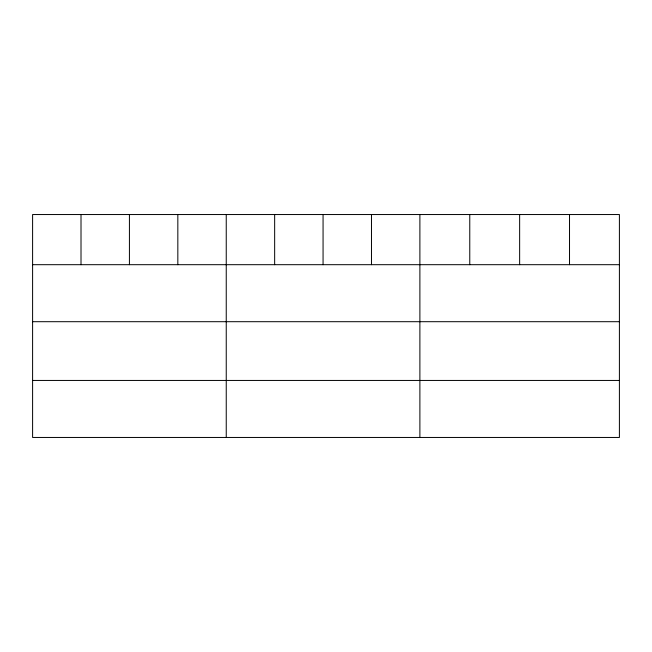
<?xml version="1.0" encoding="UTF-8"?>
<svg xmlns="http://www.w3.org/2000/svg" width="652" height="652" viewBox="0 0 652 652"><rect width="100%" height="100%" fill="white"/><g stroke="black" fill="none" stroke-linecap="round" stroke-linejoin="round"><path stroke-width="0.98" d="M619.4 264.688L619.4 437.459L32.6 437.459L32.6 214.541L619.4 214.541L619.4 264.688L32.6 264.688M32.6 321.697L619.4 321.697M32.6 380.442L619.4 380.442M569.522 214.541L569.522 264.688M519.644 214.541L519.644 264.688M469.766 214.541L469.766 264.688M419.888 214.541L419.888 437.459M371.477 214.541L371.477 264.688M323.066 214.541L323.066 264.688M274.655 214.541L274.655 264.688M226.244 214.541L226.244 437.459M177.833 214.541L177.833 264.688M129.422 214.541L129.422 264.688M81.011 214.541L81.011 264.688"/></g></svg>
